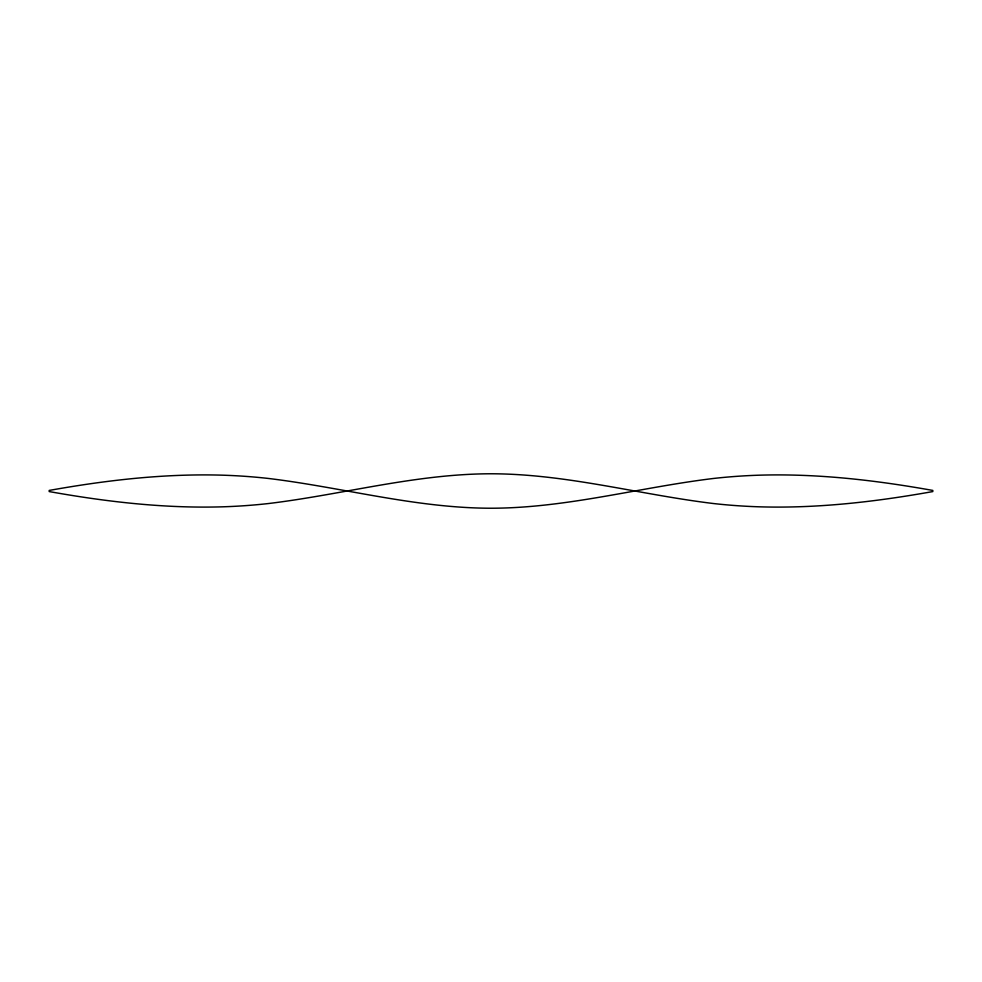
<?xml version="1.0" encoding="UTF-8"?>
<svg xmlns="http://www.w3.org/2000/svg" width="982" height="982" viewBox="0 0 982 982"><rect width="100%" height="100%" fill="white"/><g stroke="black" fill="none" stroke-linecap="round" stroke-linejoin="round"><path stroke-width="1.47" d="M49.1 490.448C106.265 480.223 164.325 473.447 222.484 475.178A573.071 573.071 0 0 1 268.417 478.455C342.706 487.44 415.742 508.173 491 508.222C566.258 508.173 639.294 487.44 713.583 478.455A573.071 573.071 0 0 1 759.516 475.178C817.675 473.447 875.735 480.223 932.9 490.448M932.9 491.552C875.735 501.777 817.675 508.553 759.516 506.822A573.071 573.071 0 0 1 713.583 503.545C639.294 494.572 566.258 473.827 491 473.778C415.742 473.827 342.706 494.572 268.417 503.545A573.071 573.071 0 0 1 222.484 506.822C164.325 508.553 106.265 501.777 49.1 491.552"/></g></svg>
